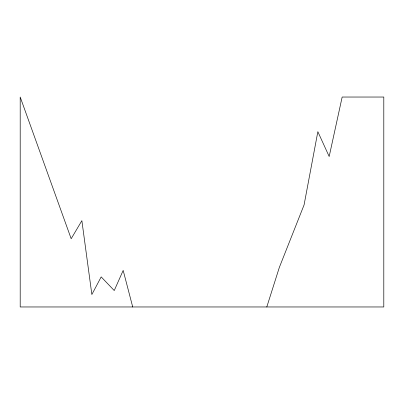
<?xml version="1.0" encoding="UTF-8"?>
<svg xmlns="http://www.w3.org/2000/svg" width="404" height="404" viewBox="0 0 404 404"><rect width="100%" height="100%" fill="white"/><g stroke="black" fill="none" stroke-linecap="round" stroke-linejoin="round"><path stroke-width="0.61" d="M266.797 306.964L279.351 267.387L304.076 204.924L317.847 131.684L329.174 156.515L342.163 97.036L383.8 97.036L383.8 306.964L20.2 306.964L20.2 97.036L71.17 238.734L81.871 220.67L91.859 294.521L101.182 276.892L114.236 290.552L123.175 270.402L132.714 306.964"/></g></svg>
